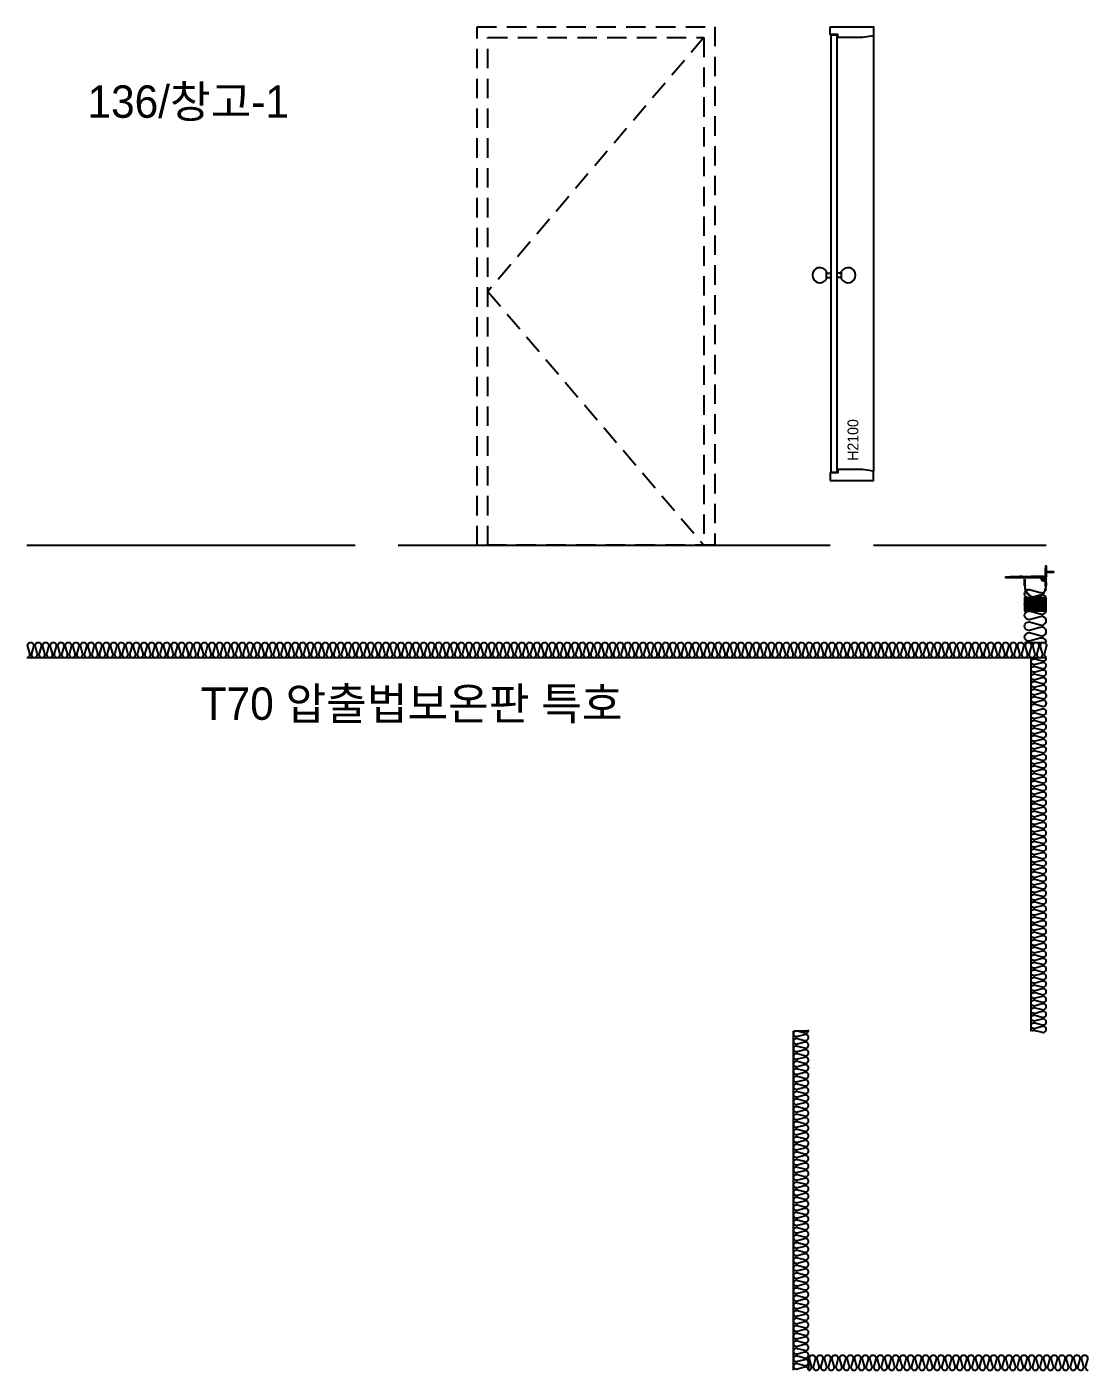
# Model space of a CAD drawing. Header units: millimetres. Extents: x -1320 to 172218, y -4077 to 50350.
# Drawn here: x -1320 to 3585, y -3820 to 2400 of the extents above; entities that cross this region are included whole.
import ezdxf
from ezdxf.enums import TextEntityAlignment as Align

# ---------------------------------------------------------------- set-up
doc = ezdxf.new("R2010")
doc.units = ezdxf.units.MM
doc.header["$LTSCALE"] = 60
doc.linetypes.add('HID', pattern=[2.3, 1.5, -0.8])
for name, color, linetype in [('A-ELE-8', 8, 'Continuous'), ('A-ETC', 7, 'Continuous'), ('A-FIN', 6, 'Continuous'), ('A-WID', 4, 'Continuous'), ('HAT', 8, 'Continuous'), ('INSUL', 8, 'Continuous'), ('ISL', 251, 'Continuous'), ('SYMB', 7, 'Continuous')]:
    doc.layers.add(name, color=color, linetype=linetype)
for name, color, linetype, plot in [('NOPLOT', 191, 'Continuous', False), ('NOPLOT-TEXT', 11, 'Continuous', False), ('NOPLOT-단열', 21, 'Continuous', False)]:
    doc.layers.add(name, color=color, linetype=linetype, plot=plot)
doc.styles.add('Gtx', font='')
doc.styles.get('Gtx').set_extended_font_data('Dotum')

# ---------------------------------------------------------------- blocks, each defined once
blk = doc.blocks.new('A$Cb75091eb')
at = {"layer": 'A-ELE-8', "ltscale": 20}
blk.add_line((282.5, 2058, 0), (282.5, 42), dxfattribs=at)
at = {"layer": 'A-WID'}
for p, q in [((65, 932), (65, 968)), ((65, 960), (85, 960)), ((65, 940), (85, 940)), ((135, 960), (115, 960)), ((135, 940), (115, 940)), ((135, 932), (135, 968))]:
    blk.add_line(p, q, dxfattribs=at)
at = {"layer": 'A-WID', "elevation": 0}
for points in [[(82.5, 2100), (282.5, 2100), (282.5, 2058), (282.5, 2058), (232.5, 2050), (217.5, 2050), (217.5, 2050), (117.5, 2050), (117.5, 2065), (82.5, 2065), (82.5, 2073), (82.5, 2073), (82.5, 2100)], [(85, 2062), (85, 37.5), (115, 37.5), (115, 2062)], [(82.5, 0), (282.5, 0), (282.5, 42), (282.5, 42), (232.5, 50), (217.5, 50), (217.5, 50), (117.5, 50), (117.5, 35), (82.5, 35), (82.5, 27), (82.5, 27), (82.5, 0)]]:
    blk.add_lwpolyline(points, close=True, dxfattribs=at)
at = {"layer": 'A-WID'}
for centre, start, end in [((35, 950), 31.00272, 328.99728), ((165, 950), 211.00272, 148.99728)]:
    blk.add_arc(centre, 35, start, end, dxfattribs=at)
at = {"layer": 'NOPLOT', "color": 1, "style": 'Gtx'}
blk.add_text('H2100', height=50, rotation=90, dxfattribs=at).set_placement((212.7, 90.7))
blk = doc.blocks.new('MAJ')
at = {"layer": 'SYMB', "color": 8}
for p, q in [((8, 0), (0, 0)), ((2.3, -2.9), (0, 0)), ((3.5, -0.9), (3.5, 0)), ((4.5, -0.9), (4.5, 0)), ((5.7, -2.9), (8, 0)), ((1.8, -4.3), (4, -2.9)), ((1.8, -6.8), (6.1, -4.1)), ((1.8, -4.3), (2.3, -4.3)), ((1.8, -9.3), (6.1, -6.6)), ((1.8, -6.8), (2.3, -6.8)), ((1.8, -11.8), (6.1, -9.1)), ((1.8, -9.3), (2.3, -9.3)), ((1.8, -14.3), (6.1, -11.6)), ((1.8, -11.8), (2.3, -11.8)), ((1.8, -16.8), (6.1, -14.1)), ((1.8, -14.3), (2.3, -14.3)), ((1.8, -19.3), (6.1, -16.6)), ((1.8, -16.8), (2.3, -16.8)), ((1.8, -21.8), (6.1, -19.1)), ((1.8, -19.3), (2.3, -19.3)), ((1.8, -24.3), (6.1, -21.6)), ((1.8, -21.8), (2.3, -21.8)), ((1.8, -26.8), (6.1, -24.1)), ((1.8, -24.3), (2.3, -24.3)), ((1.8, -29.4), (6.1, -26.6)), ((1.8, -26.8), (2.3, -26.8)), ((1.8, -31.9), (6.1, -29.1)), ((1.8, -29.4), (2.3, -29.3)), ((1.8, -34.4), (6.1, -31.6)), ((1.8, -31.9), (2.3, -31.8)), ((1.8, -36.9), (6.1, -34.1)), ((1.8, -34.4), (2.3, -34.3)), ((1.8, -36.9), (2.3, -36.9)), ((2.3, -2.9), (2.3, -38.3)), ((2.3, -2.9), (5.7, -2.9)), ((2.3, -38.3), (4, -40.4)), ((2.7, -38.8), (6.1, -36.6)), ((4.5, -0.9), (3.5, -0.9)), ((4, -40.4), (5.7, -38.1)), ((5.7, -2.9), (5.7, -38.1)), ((6.1, -4.1), (5.7, -4.1)), ((6.1, -6.6), (5.7, -6.6)), ((6.1, -9.1), (5.7, -9.1)), ((6.1, -11.6), (5.7, -11.6)), ((6.1, -14.1), (5.7, -14.1)), ((6.1, -16.6), (5.7, -16.6)), ((6.1, -19.1), (5.7, -19.1)), ((6.1, -21.6), (5.7, -21.6)), ((6.1, -24.1), (5.7, -24.1)), ((6.1, -26.6), (5.7, -26.6)), ((6.1, -29.1), (5.7, -29.1)), ((6.1, -31.6), (5.7, -31.6)), ((6.1, -34.1), (5.7, -34.2)), ((6.1, -36.6), (5.7, -36.7))]:
    blk.add_line(p, q, dxfattribs=at)
blk = doc.blocks.new('EJ-1')
at = {"layer": 'A-ETC'}
h = blk.add_hatch(dxfattribs=at)
h.set_pattern_fill('ANSI37', color=1, scale=40, style=0)
h.set_pattern_definition([(45, (55694.5753, 2117.911), (-3.5355339, 3.5355339), []), (135, (55694.5753, 2117.911), (-3.5355339, -3.5355339), [])])
h.paths.add_polyline_path([(100, -154.4), (100, -94.4), (0, -94.4), (0, -154.4)])
at = {"layer": 'A-ETC', "color": 4}
for p, q in [((0, -38.9), (0, -6.7)), ((0, -6.7), (3, -13.8)), ((1, -38.9), (0, -38.9)), ((1, -16.1), (2, -16.1)), ((1, -37), (1, -16.1)), ((2, -37), (2, -16.1)), ((3, -38.9), (2, -38.9)), ((3, -38.9), (3, -13.8)), ((100, -6.7), (97, -13.8)), ((97, -38.9), (97, -13.8)), ((97, -38.9), (98, -38.9)), ((98, -37), (98, -16.1)), ((99, -16.1), (98, -16.1)), ((98.4, -16.7), (100, -13.8)), ((99, -37), (99, -16.1)), ((99, -38.9), (100, -38.9)), ((100, -38.9), (100, -6.7)), ((100, -22.5), (100, -36.6))]:
    blk.add_line(p, q, dxfattribs=at)
at = {"layer": 'A-ETC', "color": 7, "lineweight": -3}
blk.add_lwpolyline([(10.6, 4.5, 0.414214), (10.2, 4.5), (9.6, 4), (9.1, 4.5, 0.414214), (8.7, 4.5), (8.1, 3.9), (7.6, 4.5, 0.414214), (7.2, 4.5), (6.6, 3.9), (6.1, 4.5, 0.414214), (5.7, 4.5), (5.1, 3.9), (4.6, 4.5, 0.414214), (4.2, 4.5), (3.6, 3.9), (3.1, 4.5, 0.414214), (2.7, 4.5), (2.1, 3.9), (1.6, 4.5, 0.414214), (1.2, 4.4), (0.6, 3.9), (0.1, 4.4, 0.414214), (-0.3, 4.4), (-0.9, 3.9), (-1.4, 4.4, 0.414214), (-1.8, 4.4), (-2.4, 3.8), (-2.9, 4.4, 0.414214), (-3.3, 4.4), (-3.9, 3.8), (-4.4, 4.4, 0.414214), (-4.8, 4.4), (-5.4, 3.8), (-5.9, 4.4, 0.414214), (-6.3, 4.4), (-6.9, 3.8), (-7.4, 4.4, 0.414214), (-7.8, 4.4), (-8.4, 3.8), (-8.9, 4.4, 0.414214), (-9.3, 4.4), (-9.9, 3.8), (-10.4, 4.3, 0.414214), (-10.8, 4.3), (-11.4, 3.8), (-11.9, 4.3, 0.414214), (-12.3, 4.3), (-12.9, 3.7), (-13.4, 4.3, 0.414214), (-13.8, 4.3), (-14.4, 3.7), (-14.9, 4.3, 0.414214), (-15.3, 4.3), (-15.9, 3.7), (-16.4, 4.3, 0.414214), (-16.8, 4.3), (-17.4, 3.7), (-17.9, 4.3, 0.414214), (-18.3, 4.3), (-18.9, 3.7), (-19.4, 4.3, 0.414214), (-19.8, 4.3), (-20.4, 3.7), (-20.9, 4.2, 0.414214), (-21.3, 4.2), (-21.9, 3.7), (-22.4, 4.2, 0.414214), (-22.8, 4.2), (-23.4, 3.7), (-23.9, 4.2, 0.414214), (-24.3, 4.2), (-24.9, 3.6), (-25.4, 4.2, 0.414214), (-25.8, 4.2), (-26.4, 3.6), (-26.9, 4.2, 0.414214), (-27.3, 4.2), (-27.9, 3.6), (-28.4, 4.2, 0.414214), (-28.8, 4.2), (-29.4, 3.6), (-29.9, 4.2, 0.414214), (-30.3, 4.2), (-30.9, 3.6), (-31.4, 4.2, 0.414214), (-31.8, 4.1), (-32.4, 3.6), (-32.9, 4.1, 0.414214), (-33.3, 4.1), (-33.9, 3.6), (-34.4, 4.1, 0.414214), (-34.8, 4.1), (-35.4, 3.5), (-35.9, 4.1, 0.414214), (-36.3, 4.1), (-36.9, 3.5), (-37.4, 4.1, 0.414214), (-37.8, 4.1), (-38.4, 3.5), (-38.9, 4.1, 0.414214), (-39.3, 4.1), (-39.9, 3.5), (-40.4, 4.1, 0.414214), (-40.8, 4.1), (-41.4, 3.5), (-41.9, 4.1, 0.414214), (-42.3, 4.1), (-42.9, 3.5), (-43.4, 4, 0.414214), (-43.8, 4), (-44.4, 3.5), (-44.9, 4, 0.414214), (-45.3, 4), (-45.9, 3.4), (-46.4, 4, 0.414214), (-46.8, 4), (-47.4, 3.4), (-47.9, 4, 0.414214), (-48.3, 4), (-48.9, 3.4), (-49.4, 4, 0.414214), (-49.8, 4), (-50.4, 3.4), (-50.9, 4, 0.414214), (-51.3, 4), (-51.9, 3.4), (-52.4, 4, 0.414214), (-52.8, 4), (-53.4, 3.4), (-53.9, 3.9, 0.414214), (-54.3, 3.9), (-54.9, 3.4), (-55.4, 3.9, 0.414214), (-55.8, 3.9), (-56.4, 3.4), (-56.9, 3.9, 0.414214), (-57.3, 3.9), (-57.9, 3.3), (-58.4, 3.9, 0.414214), (-58.8, 3.9), (-59.4, 3.3), (-59.9, 3.9, 0.414214), (-60.3, 3.9), (-60.9, 3.3), (-61.4, 3.9, 0.414214), (-61.8, 3.9), (-62.4, 3.3), (-62.9, 3.9, 0.414214), (-63.3, 3.9), (-63.9, 3.3), (-64.4, 3.9, 0.414214), (-64.8, 3.8), (-65.4, 3.3), (-65.9, 3.8, 0.414214), (-66.3, 3.8), (-66.9, 3.3), (-88.3, 1.4, 0.980427), (-88.3, 0), (82.8, 0, -0.636366), (83.8, -2.1, 4.716513), (87.3, -0.3, -0.425308), (87, 0), (87, 4.4, 0.416522), (86.7, 4.7), (86.1, 4.6), (85.6, 5.2, 0.414214), (85.2, 5.2), (84.6, 4.6), (84.1, 5.2, 0.414214), (83.7, 5.2), (83.1, 4.6), (82.6, 5.2, 0.414214), (82.2, 5.2), (81.6, 4.6), (81.1, 5.2, 0.414214), (80.7, 5.2), (80.1, 4.6), (79.6, 5.2, 0.414214), (79.2, 5.2), (78.6, 4.6), (78.1, 5.1, 0.414214), (77.7, 5.1), (77.1, 4.6), (76.6, 5.1, 0.414214), (76.2, 5.1), (75.6, 4.6), (75.1, 5.1, 0.414214), (74.7, 5.1), (74.1, 4.5), (73.6, 5.1, 0.414214), (73.2, 5.1), (72.6, 4.5), (72.1, 5.1, 0.414214), (71.7, 5.1), (71.1, 4.5), (70.6, 5.1, 0.414214), (70.2, 5.1), (69.6, 4.5), (69.1, 5.1, 0.414214), (68.7, 5.1), (68.1, 4.5), (67.6, 5.1, 0.414214), (67.2, 5), (66.6, 4.5), (66.1, 5, 0.414214), (65.7, 5), (65.1, 4.5), (64.6, 5, 0.414214), (64.2, 5), (63.6, 4.4), (63.1, 5, 0.414214), (62.7, 5), (62.1, 4.4), (61.6, 5, 0.414214), (61.2, 5), (60.6, 4.4), (60.1, 5, 0.414214), (59.7, 5), (59.1, 4.4), (58.6, 5, 0.414214), (58.2, 5), (57.6, 4.4), (57.1, 5, 0.414214), (56.7, 5), (56.1, 4.4), (55.6, 4.9, 0.414214), (55.2, 4.9), (54.6, 4.4), (54.1, 4.9, 0.414214), (53.7, 4.9), (53.1, 4.3), (52.6, 4.9, 0.414214), (52.2, 4.9), (51.6, 4.3), (51.1, 4.9, 0.414214), (50.7, 4.9), (50.1, 4.3), (49.6, 4.9, 0.414214), (49.2, 4.9), (48.6, 4.3), (48.1, 4.9, 0.414214), (47.7, 4.9), (47.1, 4.3), (46.6, 4.9, 0.414214), (46.2, 4.9), (45.6, 4.3), (45.1, 4.8, 0.414214), (44.7, 4.8), (44.1, 4.3), (43.6, 4.8, 0.414214), (43.2, 4.8), (42.6, 4.3), (42.1, 4.8, 0.414214), (41.7, 4.8), (41.1, 4.2), (40.6, 4.8, 0.414214), (40.2, 4.8), (39.6, 4.2), (39.1, 4.8, 0.414214), (38.7, 4.8), (38.1, 4.2), (37.6, 4.8, 0.414214), (37.2, 4.8), (36.6, 4.2), (36.1, 4.8, 0.414214), (35.7, 4.8), (35.1, 4.2), (34.6, 4.8, 0.414214), (34.2, 4.7), (33.6, 4.2), (33.1, 4.7, 0.414214), (32.7, 4.7), (32.1, 4.2), (31.6, 4.7, 0.414214), (31.2, 4.7), (30.6, 4.1), (30.1, 4.7, 0.414214), (29.7, 4.7), (29.1, 4.1), (28.6, 4.7, 0.414214), (28.2, 4.7), (27.6, 4.1), (27.1, 4.7, 0.414214), (26.7, 4.7), (26.1, 4.1), (25.6, 4.7, 0.414214), (25.2, 4.7), (24.6, 4.1), (24.1, 4.7, 0.414214), (23.7, 4.7), (23.1, 4.1), (22.6, 4.6, 0.414214), (22.2, 4.6), (21.6, 4.1), (21.1, 4.6, 0.414214), (20.7, 4.6), (20.1, 4), (19.6, 4.6, 0.414214), (19.2, 4.6), (18.6, 4), (18.1, 4.6, 0.414214), (17.7, 4.6), (17.1, 4), (16.6, 4.6, 0.414214), (16.2, 4.6), (15.6, 4), (15.1, 4.6, 0.414214), (14.7, 4.6), (14.1, 4), (13.6, 4.6, 0.414214), (13.2, 4.6), (12.6, 4), (12.1, 4.5, 0.414214), (11.7, 4.5), (11.1, 4)], format="xyb", close=True, dxfattribs=at)
at = {"layer": 'A-ETC', "color": 7}
blk.add_lwpolyline([(100, 53.4), (100, 0, 0.414214), (98.5, -1.5), (98.5, -5.2, -1.043094), (76.6, -4.3, -0.306526), (76.9, -4), (82.7, -2.2, -0.679013), (83, -2.7, 3.305036), (88.2, -0.1, -0.378643), (87.9, 0.2), (87.9, 4.2), (97.1, 4.2), (97.1, 26.1), (97.6, 26.6), (97.1, 27.1), (97.1, 36.6), (98.5, 53.5, -0.956504), (100, 53.4)], format="xyb", dxfattribs=at)
at = {"layer": 'A-ETC', "color": 1}
blk.add_lwpolyline([(100, -154.4), (100, -94.4), (0, -94.4), (0, -154.4), (100, -154.4)], dxfattribs=at)
at = {"layer": 'A-ETC', "color": 4}
for centre, radius, start, end in [((50, -41.9), 49.2, 174.30189, 5.69811), ((50, -42), 48.3, 174.09575, 5.90425)]:
    blk.add_arc(centre, radius, start, end, dxfattribs=at)
at = {"layer": 'A-ETC', "color": 7, "rotation": 90}
blk.add_blockref('MAJ', (97.1, 22.6), dxfattribs=at)

msp = doc.modelspace()

# ---------------------------------------------------------------- linework, layer by layer
at = {"layer": 'A-FIN'}
for p, q in [((-1320, 0), (200, 0)), ((400, 0), (2400, 0)), ((2600, 0), (3400, 0))]:
    msp.add_line(p, q, dxfattribs=at)
at = {"layer": 'HAT', "linetype": 'HID'}
msp.add_line((1865, 0, 0), (765, 0), dxfattribs=at)
for points in [[(765, 0), (765, 2400), (1865, 2400), (1865, 0)], [(815, 0), (815, 2350), (1815, 2350), (1815, 0)], [(1815, 2350), (815, 1175), (1815, 0)]]:
    msp.add_lwpolyline(points, dxfattribs=at)
at = {"layer": 'INSUL'}
for p, q in [((3300, -450), (3400, -450)), ((-1320, -520), (3400, -520)), ((3330, -2250), (3330, -520)), ((2300, -2250), (2230, -2250)), ((2230, -3820), (2230, -2250)), ((2300, -3750), (2300, -3820))]:
    msp.add_line(p, q, dxfattribs=at)
at = {"layer": 'ISL'}
for points in [[(3400, -450, 0.524856), (3372.9, -431.3), (3327.1, -443.7, -1.449198), (3327.1, -406.3), (3372.9, -418.7, 0.524856), (3400, -400, 0.524856), (3372.9, -381.3), (3327.1, -393.7, -1.449198), (3327.1, -356.3), (3372.9, -368.7, 0.524856), (3400, -350, 0.524856), (3372.9, -331.3), (3327.1, -343.7, -1.449198), (3327.1, -306.3), (3372.9, -318.7, 0.524856), (3400, -300, 0.524856), (3372.9, -281.3), (3327.1, -293.7, -1.449198), (3327.1, -256.3), (3372.9, -268.7, 0.524856), (3400, -250, 0.524856), (3372.9, -231.3), (3327.1, -243.7, -1.449198), (3327.1, -206.3), (3372.9, -218.7, 0.456356), (3399.5, -204.4)], [(-1320, -520, 0.524856), (-1306.9, -501), (-1315.6, -469, -1.449198), (-1289.4, -469), (-1298.1, -501, 0.524856), (-1285, -520, 0.524856), (-1271.9, -501), (-1280.6, -469, -1.449198), (-1254.4, -469), (-1263.1, -501, 0.524856), (-1250, -520, 0.524856), (-1236.9, -501), (-1245.6, -469, -1.449198), (-1219.4, -469), (-1228.1, -501, 0.524856), (-1215, -520, 0.524856), (-1201.9, -501), (-1210.6, -469, -1.449198), (-1184.4, -469), (-1193.1, -501, 0.524856), (-1180, -520, 0.524856), (-1166.9, -501), (-1175.6, -469, -1.449198), (-1149.4, -469), (-1158.1, -501, 0.524856), (-1145, -520, 0.524856), (-1131.9, -501), (-1140.6, -469, -1.449198), (-1114.4, -469), (-1123.1, -501, 0.524856), (-1110, -520, 0.524856), (-1096.9, -501), (-1105.6, -469, -1.449198), (-1079.4, -469), (-1088.1, -501, 0.524856), (-1075, -520, 0.524856), (-1061.9, -501), (-1070.6, -469, -1.449198), (-1044.4, -469), (-1053.1, -501, 0.524856), (-1040, -520, 0.524856), (-1026.9, -501), (-1035.6, -469, -1.449198), (-1009.4, -469), (-1018.1, -501, 0.524856), (-1005, -520, 0.524856), (-991.9, -501), (-1000.6, -469, -1.449198), (-974.4, -469), (-983.1, -501, 0.524856), (-970, -520, 0.524856), (-956.9, -501), (-965.6, -469, -1.449198), (-939.4, -469), (-948.1, -501, 0.524856), (-935, -520, 0.524856), (-921.9, -501), (-930.6, -469, -1.449198), (-904.4, -469), (-913.1, -501, 0.524856), (-900, -520, 0.524856), (-886.9, -501), (-895.6, -469, -1.449198), (-869.4, -469), (-878.1, -501, 0.524856), (-865, -520, 0.524856), (-851.9, -501), (-860.6, -469, -1.449198), (-834.4, -469), (-843.1, -501, 0.524856), (-830, -520, 0.524856), (-816.9, -501), (-825.6, -469, -1.449198), (-799.4, -469), (-808.1, -501, 0.524856), (-795, -520, 0.524856), (-781.9, -501), (-790.6, -469, -1.449198), (-764.4, -469), (-773.1, -501, 0.524856), (-760, -520, 0.524856), (-746.9, -501), (-755.6, -469, -1.449198), (-729.4, -469), (-738.1, -501, 0.524856), (-725, -520, 0.524856), (-711.9, -501), (-720.6, -469, -1.449198), (-694.4, -469), (-703.1, -501, 0.524856), (-690, -520, 0.524856), (-676.9, -501), (-685.6, -469, -1.449198), (-659.4, -469), (-668.1, -501, 0.524856), (-655, -520, 0.524856), (-641.9, -501), (-650.6, -469, -1.449198), (-624.4, -469), (-633.1, -501, 0.524856), (-620, -520, 0.524856), (-606.9, -501), (-615.6, -469, -1.449198), (-589.4, -469), (-598.1, -501, 0.524856), (-585, -520, 0.524856), (-571.9, -501), (-580.6, -469, -1.449198), (-554.4, -469), (-563.1, -501, 0.524856), (-550, -520, 0.524856), (-536.9, -501), (-545.6, -469, -1.449198), (-519.4, -469), (-528.1, -501, 0.524856), (-515, -520, 0.524856), (-501.9, -501), (-510.6, -469, -1.449198), (-484.4, -469), (-493.1, -501, 0.524856), (-480, -520, 0.524856), (-466.9, -501), (-475.6, -469, -1.449198), (-449.4, -469), (-458.1, -501, 0.524856), (-445, -520, 0.524856), (-431.9, -501), (-440.6, -469, -1.449198), (-414.4, -469), (-423.1, -501, 0.524856), (-410, -520, 0.524856), (-396.9, -501), (-405.6, -469, -1.449198), (-379.4, -469), (-388.1, -501, 0.524856), (-375, -520, 0.524856), (-361.9, -501), (-370.6, -469, -1.449198), (-344.4, -469), (-353.1, -501, 0.524856), (-340, -520, 0.524856), (-326.9, -501), (-335.6, -469, -1.449198), (-309.4, -469), (-318.1, -501, 0.524856), (-305, -520, 0.524856), (-291.9, -501), (-300.6, -469, -1.449198), (-274.4, -469), (-283.1, -501, 0.524856), (-270, -520, 0.524856), (-256.9, -501), (-265.6, -469, -1.449198), (-239.4, -469), (-248.1, -501, 0.524856), (-235, -520, 0.524856), (-221.9, -501), (-230.6, -469, -1.449198), (-204.4, -469), (-213.1, -501, 0.524856), (-200, -520, 0.524856), (-186.9, -501), (-195.6, -469, -1.449198), (-169.4, -469), (-178.1, -501, 0.524856), (-165, -520, 0.524856), (-151.9, -501), (-160.6, -469, -1.449198), (-134.4, -469), (-143.1, -501, 0.524856), (-130, -520, 0.524856), (-116.9, -501), (-125.6, -469, -1.449198), (-99.4, -469), (-108.1, -501, 0.524856), (-95, -520, 0.524856), (-81.9, -501), (-90.6, -469, -1.449198), (-64.4, -469), (-73.1, -501, 0.524856), (-60, -520, 0.524856), (-46.9, -501), (-55.6, -469, -1.449198), (-29.4, -469), (-38.1, -501, 0.524856), (-25, -520, 0.524856), (-11.9, -501), (-20.6, -469, -1.449198), (5.6, -469), (-3.1, -501, 0.524856), (10, -520, 0.524856), (23.1, -501), (14.4, -469, -1.449198), (40.6, -469), (31.9, -501, 0.524856), (45, -520, 0.524856), (58.1, -501), (49.4, -469, -1.449198), (75.6, -469), (66.9, -501, 0.524856), (80, -520, 0.524856), (93.1, -501), (84.4, -469, -1.449198), (110.6, -469), (101.9, -501, 0.524856), (115, -520, 0.524856), (128.1, -501), (119.4, -469, -1.449198), (145.6, -469), (136.9, -501, 0.524856), (150, -520, 0.524856), (163.1, -501), (154.4, -469, -1.449198), (180.6, -469), (171.9, -501, 0.524856), (185, -520, 0.524856), (198.1, -501), (189.4, -469, -1.449198), (215.6, -469), (206.9, -501, 0.524856), (220, -520, 0.524856), (233.1, -501), (224.4, -469, -1.449198), (250.6, -469), (241.9, -501, 0.524856), (255, -520, 0.524856), (268.1, -501), (259.4, -469, -1.449198), (285.6, -469), (276.9, -501, 0.524856), (290, -520, 0.524856), (303.1, -501), (294.4, -469, -1.449198), (320.6, -469), (311.9, -501, 0.524856), (325, -520, 0.524856), (338.1, -501), (329.4, -469, -1.449198), (355.6, -469), (346.9, -501, 0.524856), (360, -520, 0.524856), (373.1, -501), (364.4, -469, -1.449198), (390.6, -469), (381.9, -501, 0.524856), (395, -520, 0.524856), (408.1, -501), (399.4, -469, -1.449198), (425.6, -469), (416.9, -501, 0.524856), (430, -520, 0.524856), (443.1, -501), (434.4, -469, -1.449198), (460.6, -469), (451.9, -501, 0.524856), (465, -520, 0.524856), (478.1, -501), (469.4, -469, -1.449198), (495.6, -469), (486.9, -501, 0.524856), (500, -520, 0.524856), (513.1, -501), (504.4, -469, -1.449198), (530.6, -469), (521.9, -501, 0.524856), (535, -520, 0.524856), (548.1, -501), (539.4, -469, -1.449198), (565.6, -469), (556.9, -501, 0.524856), (570, -520, 0.524856), (583.1, -501), (574.4, -469, -1.449198), (600.6, -469), (591.9, -501, 0.524856), (605, -520, 0.524856), (618.1, -501), (609.4, -469, -1.449198), (635.6, -469), (626.9, -501, 0.524856), (640, -520, 0.524856), (653.1, -501), (644.4, -469, -1.449198), (670.6, -469), (661.9, -501, 0.524856), (675, -520, 0.524856), (688.1, -501), (679.4, -469, -1.449198), (705.6, -469), (696.9, -501, 0.524856), (710, -520, 0.524856), (723.1, -501), (714.4, -469, -1.449198), (740.6, -469), (731.9, -501, 0.524856), (745, -520, 0.524856), (758.1, -501), (749.4, -469, -1.449198), (775.6, -469), (766.9, -501, 0.524856), (780, -520, 0.524856), (793.1, -501), (784.4, -469, -1.449198), (810.6, -469), (801.9, -501, 0.524856), (815, -520, 0.524856), (828.1, -501), (819.4, -469, -1.449198), (845.6, -469), (836.9, -501, 0.524856), (850, -520, 0.524856), (863.1, -501), (854.4, -469, -1.449198), (880.6, -469), (871.9, -501, 0.524856), (885, -520, 0.524856), (898.1, -501), (889.4, -469, -1.449198), (915.6, -469), (906.9, -501, 0.524856), (920, -520, 0.524856), (933.1, -501), (924.4, -469, -1.449198), (950.6, -469), (941.9, -501, 0.524856), (955, -520, 0.524856), (968.1, -501), (959.4, -469, -1.449198), (985.6, -469), (976.9, -501, 0.524856), (990, -520, 0.524856), (1003.1, -501), (994.4, -469, -1.449198), (1020.6, -469), (1011.9, -501, 0.524856), (1025, -520, 0.524856), (1038.1, -501), (1029.4, -469, -1.449198), (1055.6, -469), (1046.9, -501, 0.524856), (1060, -520, 0.524856), (1073.1, -501), (1064.4, -469, -1.449198), (1090.6, -469), (1081.9, -501, 0.524856), (1095, -520, 0.524856), (1108.1, -501), (1099.4, -469, -1.449198), (1125.6, -469), (1116.9, -501, 0.524856), (1130, -520, 0.524856), (1143.1, -501), (1134.4, -469, -1.449198), (1160.6, -469), (1151.9, -501, 0.524856), (1165, -520, 0.524856), (1178.1, -501), (1169.4, -469, -1.449198), (1195.6, -469), (1186.9, -501, 0.524856), (1200, -520, 0.524856), (1213.1, -501), (1204.4, -469, -1.449198), (1230.6, -469), (1221.9, -501, 0.524856), (1235, -520, 0.524856), (1248.1, -501), (1239.4, -469, -1.449198), (1265.6, -469), (1256.9, -501, 0.524856), (1270, -520, 0.524856), (1283.1, -501), (1274.4, -469, -1.449198), (1300.6, -469), (1291.9, -501, 0.524856), (1305, -520, 0.524856), (1318.1, -501), (1309.4, -469, -1.449198), (1335.6, -469), (1326.9, -501, 0.524856), (1340, -520, 0.524856), (1353.1, -501), (1344.4, -469, -1.449198), (1370.6, -469), (1361.9, -501, 0.524856), (1375, -520, 0.524856), (1388.1, -501), (1379.4, -469, -1.449198), (1405.6, -469), (1396.9, -501, 0.524856), (1410, -520, 0.524856), (1423.1, -501), (1414.4, -469, -1.449198), (1440.6, -469), (1431.9, -501, 0.524856), (1445, -520, 0.524856), (1458.1, -501), (1449.4, -469, -1.449198), (1475.6, -469), (1466.9, -501, 0.524856), (1480, -520, 0.524856), (1493.1, -501), (1484.4, -469, -1.449198), (1510.6, -469), (1501.9, -501, 0.524856), (1515, -520, 0.524856), (1528.1, -501), (1519.4, -469, -1.449198), (1545.6, -469), (1536.9, -501, 0.524856), (1550, -520, 0.524856), (1563.1, -501), (1554.4, -469, -1.449198), (1580.6, -469), (1571.9, -501, 0.524856), (1585, -520, 0.524856), (1598.1, -501), (1589.4, -469, -1.449198), (1615.6, -469), (1606.9, -501, 0.524856), (1620, -520, 0.524856), (1633.1, -501), (1624.4, -469, -1.449198), (1650.6, -469), (1641.9, -501, 0.524856), (1655, -520, 0.524856), (1668.1, -501), (1659.4, -469, -1.449198), (1685.6, -469), (1676.9, -501, 0.524856), (1690, -520, 0.524856), (1703.1, -501), (1694.4, -469, -1.449198), (1720.6, -469), (1711.9, -501, 0.524856), (1725, -520, 0.524856), (1738.1, -501), (1729.4, -469, -1.449198), (1755.6, -469), (1746.9, -501, 0.524856), (1760, -520, 0.524856), (1773.1, -501), (1764.4, -469, -1.449198), (1790.6, -469), (1781.9, -501, 0.524856), (1795, -520, 0.524856), (1808.1, -501), (1799.4, -469, -1.449198), (1825.6, -469), (1816.9, -501, 0.524856), (1830, -520, 0.524856), (1843.1, -501), (1834.4, -469, -1.449198), (1860.6, -469), (1851.9, -501, 0.524856), (1865, -520, 0.524856), (1878.1, -501), (1869.4, -469, -1.449198), (1895.6, -469), (1886.9, -501, 0.524856), (1900, -520, 0.524856), (1913.1, -501), (1904.4, -469, -1.449198), (1930.6, -469), (1921.9, -501, 0.524856), (1935, -520, 0.524856), (1948.1, -501), (1939.4, -469, -1.449198), (1965.6, -469), (1956.9, -501, 0.524856), (1970, -520, 0.524856), (1983.1, -501), (1974.4, -469, -1.449198), (2000.6, -469), (1991.9, -501, 0.524856), (2005, -520, 0.524856), (2018.1, -501), (2009.4, -469, -1.449198), (2035.6, -469), (2026.9, -501, 0.524856), (2040, -520, 0.524856), (2053.1, -501), (2044.4, -469, -1.449198), (2070.6, -469), (2061.9, -501, 0.524856), (2075, -520, 0.524856), (2088.1, -501), (2079.4, -469, -1.449198), (2105.6, -469), (2096.9, -501, 0.524856), (2110, -520, 0.524856), (2123.1, -501), (2114.4, -469, -1.449198), (2140.6, -469), (2131.9, -501, 0.524856), (2145, -520, 0.524856), (2158.1, -501), (2149.4, -469, -1.449198), (2175.6, -469), (2166.9, -501, 0.524856), (2180, -520, 0.524856), (2193.1, -501), (2184.4, -469, -1.449198), (2210.6, -469), (2201.9, -501, 0.524856), (2215, -520, 0.524856), (2228.1, -501), (2219.4, -469, -1.449198), (2245.6, -469), (2236.9, -501, 0.524856), (2250, -520, 0.524856), (2263.1, -501), (2254.4, -469, -1.449198), (2280.6, -469), (2271.9, -501, 0.524856), (2285, -520, 0.524856), (2298.1, -501), (2289.4, -469, -1.449198), (2315.6, -469), (2306.9, -501, 0.524856), (2320, -520, 0.524856), (2333.1, -501), (2324.4, -469, -1.449198), (2350.6, -469), (2341.9, -501, 0.524856), (2355, -520, 0.524856), (2368.1, -501), (2359.4, -469, -1.449198), (2385.6, -469), (2376.9, -501, 0.524856), (2390, -520, 0.524856), (2403.1, -501), (2394.4, -469, -1.449198), (2420.6, -469), (2411.9, -501, 0.524856), (2425, -520, 0.524856), (2438.1, -501), (2429.4, -469, -1.449198), (2455.6, -469), (2446.9, -501, 0.524856), (2460, -520, 0.524856), (2473.1, -501), (2464.4, -469, -1.449198), (2490.6, -469), (2481.9, -501, 0.524856), (2495, -520, 0.524856), (2508.1, -501), (2499.4, -469, -1.449198), (2525.6, -469), (2516.9, -501, 0.524856), (2530, -520, 0.524856), (2543.1, -501), (2534.4, -469, -1.449198), (2560.6, -469), (2551.9, -501, 0.524856), (2565, -520, 0.524856), (2578.1, -501), (2569.4, -469, -1.449198), (2595.6, -469), (2586.9, -501, 0.524856), (2600, -520, 0.524856), (2613.1, -501), (2604.4, -469, -1.449198), (2630.6, -469), (2621.9, -501, 0.524856), (2635, -520, 0.524856), (2648.1, -501), (2639.4, -469, -1.449198), (2665.6, -469), (2656.9, -501, 0.524856), (2670, -520, 0.524856), (2683.1, -501), (2674.4, -469, -1.449198), (2700.6, -469), (2691.9, -501, 0.524856), (2705, -520, 0.524856), (2718.1, -501), (2709.4, -469, -1.449198), (2735.6, -469), (2726.9, -501, 0.524856), (2740, -520, 0.524856), (2753.1, -501), (2744.4, -469, -1.449198), (2770.6, -469), (2761.9, -501, 0.524856), (2775, -520, 0.524856), (2788.1, -501), (2779.4, -469, -1.449198), (2805.6, -469), (2796.9, -501, 0.524856), (2810, -520, 0.524856), (2823.1, -501), (2814.4, -469, -1.449198), (2840.6, -469), (2831.9, -501, 0.524856), (2845, -520, 0.524856), (2858.1, -501), (2849.4, -469, -1.449198), (2875.6, -469), (2866.9, -501, 0.524856), (2880, -520, 0.524856), (2893.1, -501), (2884.4, -469, -1.449198), (2910.6, -469), (2901.9, -501, 0.524856), (2915, -520, 0.524856), (2928.1, -501), (2919.4, -469, -1.449198), (2945.6, -469), (2936.9, -501, 0.524856), (2950, -520, 0.524856), (2963.1, -501), (2954.4, -469, -1.449198), (2980.6, -469), (2971.9, -501, 0.524856), (2985, -520, 0.524856), (2998.1, -501), (2989.4, -469, -1.449198), (3015.6, -469), (3006.9, -501, 0.524856), (3020, -520, 0.524856), (3033.1, -501), (3024.4, -469, -1.449198), (3050.6, -469), (3041.9, -501, 0.524856), (3055, -520, 0.524856), (3068.1, -501), (3059.4, -469, -1.449198), (3085.6, -469), (3076.9, -501, 0.524856), (3090, -520, 0.524856), (3103.1, -501), (3094.4, -469, -1.449198), (3120.6, -469), (3111.9, -501, 0.524856), (3125, -520, 0.524856), (3138.1, -501), (3129.4, -469, -1.449198), (3155.6, -469), (3146.9, -501, 0.524856), (3160, -520, 0.524856), (3173.1, -501), (3164.4, -469, -1.449198), (3190.6, -469), (3181.9, -501, 0.524856), (3195, -520, 0.524856), (3208.1, -501), (3199.4, -469, -1.449198), (3225.6, -469), (3216.9, -501, 0.524856), (3230, -520, 0.524856), (3243.1, -501), (3234.4, -469, -1.449198), (3260.6, -469), (3251.9, -501, 0.524856), (3265, -520, 0.524856), (3278.1, -501), (3269.4, -469, -1.449198), (3295.6, -469), (3286.9, -501, 0.524856), (3300, -520, 0.524856), (3313.1, -501), (3304.4, -469, -1.449198), (3330.6, -469), (3321.9, -501, 0.524856), (3335, -520, 0.524856), (3348.1, -501), (3339.4, -469, -1.449198), (3365.6, -469), (3356.9, -501, 0.524856), (3370, -520, 0.524856), (3383.1, -501), (3374.4, -469, -1.449198), (3400.6, -469), (3391.9, -501, 0.413435), (3400, -519.1, 0.413435)], [(2300, -3820, 0.524856), (2281, -3806.9), (2249, -3815.6, -1.449198), (2249, -3789.4), (2281, -3798.1, 0.524856), (2300, -3785, 0.524856), (2281, -3771.9), (2249, -3780.6, -1.449198), (2249, -3754.4), (2281, -3763.1, 0.524856), (2300, -3750, 0.524856), (2281, -3736.9), (2249, -3745.6, -1.449198), (2249, -3719.4), (2281, -3728.1, 0.524856), (2300, -3715, 0.524856), (2281, -3701.9), (2249, -3710.6, -1.449198), (2249, -3684.4), (2281, -3693.1, 0.524856), (2300, -3680, 0.524856), (2281, -3666.9), (2249, -3675.6, -1.449198), (2249, -3649.4), (2281, -3658.1, 0.524856), (2300, -3645, 0.524856), (2281, -3631.9), (2249, -3640.6, -1.449198), (2249, -3614.4), (2281, -3623.1, 0.524856), (2300, -3610, 0.524856), (2281, -3596.9), (2249, -3605.6, -1.449198), (2249, -3579.4), (2281, -3588.1, 0.524856), (2300, -3575, 0.524856), (2281, -3561.9), (2249, -3570.6, -1.449198), (2249, -3544.4), (2281, -3553.1, 0.524856), (2300, -3540, 0.524856), (2281, -3526.9), (2249, -3535.6, -1.449198), (2249, -3509.4), (2281, -3518.1, 0.524856), (2300, -3505, 0.524856), (2281, -3491.9), (2249, -3500.6, -1.449198), (2249, -3474.4), (2281, -3483.1, 0.524856), (2300, -3470, 0.524856), (2281, -3456.9), (2249, -3465.6, -1.449198), (2249, -3439.4), (2281, -3448.1, 0.524856), (2300, -3435, 0.524856), (2281, -3421.9), (2249, -3430.6, -1.449198), (2249, -3404.4), (2281, -3413.1, 0.524856), (2300, -3400, 0.524856), (2281, -3386.9), (2249, -3395.6, -1.449198), (2249, -3369.4), (2281, -3378.1, 0.524856), (2300, -3365, 0.524856), (2281, -3351.9), (2249, -3360.6, -1.449198), (2249, -3334.4), (2281, -3343.1, 0.524856), (2300, -3330, 0.524856), (2281, -3316.9), (2249, -3325.6, -1.449198), (2249, -3299.4), (2281, -3308.1, 0.524856), (2300, -3295, 0.524856), (2281, -3281.9), (2249, -3290.6, -1.449198), (2249, -3264.4), (2281, -3273.1, 0.524856), (2300, -3260, 0.524856), (2281, -3246.9), (2249, -3255.6, -1.449198), (2249, -3229.4), (2281, -3238.1, 0.524856), (2300, -3225, 0.524856), (2281, -3211.9), (2249, -3220.6, -1.449198), (2249, -3194.4), (2281, -3203.1, 0.524856), (2300, -3190, 0.524856), (2281, -3176.9), (2249, -3185.6, -1.449198), (2249, -3159.4), (2281, -3168.1, 0.524856), (2300, -3155, 0.524856), (2281, -3141.9), (2249, -3150.6, -1.449198), (2249, -3124.4), (2281, -3133.1, 0.524856), (2300, -3120, 0.524856), (2281, -3106.9), (2249, -3115.6, -1.449198), (2249, -3089.4), (2281, -3098.1, 0.524856), (2300, -3085, 0.524856), (2281, -3071.9), (2249, -3080.6, -1.449198), (2249, -3054.4), (2281, -3063.1, 0.524856), (2300, -3050, 0.524856), (2281, -3036.9), (2249, -3045.6, -1.449198), (2249, -3019.4), (2281, -3028.1, 0.524856), (2300, -3015, 0.524856), (2281, -3001.9), (2249, -3010.6, -1.449198), (2249, -2984.4), (2281, -2993.1, 0.524856), (2300, -2980, 0.524856), (2281, -2966.9), (2249, -2975.6, -1.449198), (2249, -2949.4), (2281, -2958.1, 0.524856), (2300, -2945, 0.524856), (2281, -2931.9), (2249, -2940.6, -1.449198), (2249, -2914.4), (2281, -2923.1, 0.524856), (2300, -2910, 0.524856), (2281, -2896.9), (2249, -2905.6, -1.449198), (2249, -2879.4), (2281, -2888.1, 0.524856), (2300, -2875, 0.524856), (2281, -2861.9), (2249, -2870.6, -1.449198), (2249, -2844.4), (2281, -2853.1, 0.524856), (2300, -2840, 0.524856), (2281, -2826.9), (2249, -2835.6, -1.449198), (2249, -2809.4), (2281, -2818.1, 0.524856), (2300, -2805, 0.524856), (2281, -2791.9), (2249, -2800.6, -1.449198), (2249, -2774.4), (2281, -2783.1, 0.524856), (2300, -2770, 0.524856), (2281, -2756.9), (2249, -2765.6, -1.449198), (2249, -2739.4), (2281, -2748.1, 0.524856), (2300, -2735, 0.524856), (2281, -2721.9), (2249, -2730.6, -1.449198), (2249, -2704.4), (2281, -2713.1, 0.524856), (2300, -2700, 0.524856), (2281, -2686.9), (2249, -2695.6, -1.449198), (2249, -2669.4), (2281, -2678.1, 0.524856), (2300, -2665, 0.524856), (2281, -2651.9), (2249, -2660.6, -1.449198), (2249, -2634.4), (2281, -2643.1, 0.524856), (2300, -2630, 0.524856), (2281, -2616.9), (2249, -2625.6, -1.449198), (2249, -2599.4), (2281, -2608.1, 0.524856), (2300, -2595, 0.524856), (2281, -2581.9), (2249, -2590.6, -1.449198), (2249, -2564.4), (2281, -2573.1, 0.524856), (2300, -2560, 0.524856), (2281, -2546.9), (2249, -2555.6, -1.449198), (2249, -2529.4), (2281, -2538.1, 0.524856), (2300, -2525, 0.524856), (2281, -2511.9), (2249, -2520.6, -1.449198), (2249, -2494.4), (2281, -2503.1, 0.524856), (2300, -2490, 0.524856), (2281, -2476.9), (2249, -2485.6, -1.449198), (2249, -2459.4), (2281, -2468.1, 0.524856), (2300, -2455, 0.524856), (2281, -2441.9), (2249, -2450.6, -1.449198), (2249, -2424.4), (2281, -2433.1, 0.524856), (2300, -2420, 0.524856), (2281, -2406.9), (2249, -2415.6, -1.449198), (2249, -2389.4), (2281, -2398.1, 0.524856), (2300, -2385, 0.524856), (2281, -2371.9), (2249, -2380.6, -1.449198), (2249, -2354.4), (2281, -2363.1, 0.524856), (2300, -2350, 0.524856), (2281, -2336.9), (2249, -2345.6, -1.449198), (2249, -2319.4), (2281, -2328.1, 0.524856), (2300, -2315, 0.524856), (2281, -2301.9), (2249, -2310.6, -1.449198), (2249, -2284.4), (2281, -2293.1, 0.524856), (2300, -2280, 0.524856), (2281, -2266.9), (2249, -2275.6, -1.449198), (2249, -2249.4), (2281, -2258.1, 0.524856), (2300, -2245)], [(2300, -3820, 0.524856), (2313.1, -3801), (2304.4, -3769, -1.449198), (2330.6, -3769), (2321.9, -3801, 0.524856), (2335, -3820, 0.524856), (2348.1, -3801), (2339.4, -3769, -1.449198), (2365.6, -3769), (2356.9, -3801, 0.524856), (2370, -3820, 0.524856), (2383.1, -3801), (2374.4, -3769, -1.449198), (2400.6, -3769), (2391.9, -3801, 0.524856), (2405, -3820, 0.524856), (2418.1, -3801), (2409.4, -3769, -1.449198), (2435.6, -3769), (2426.9, -3801, 0.524856), (2440, -3820, 0.524856), (2453.1, -3801), (2444.4, -3769, -1.449198), (2470.6, -3769), (2461.9, -3801, 0.524856), (2475, -3820, 0.524856), (2488.1, -3801), (2479.4, -3769, -1.449198), (2505.6, -3769), (2496.9, -3801, 0.524856), (2510, -3820, 0.524856), (2523.1, -3801), (2514.4, -3769, -1.449198), (2540.6, -3769), (2531.9, -3801, 0.524856), (2545, -3820, 0.524856), (2558.1, -3801), (2549.4, -3769, -1.449198), (2575.6, -3769), (2566.9, -3801, 0.524856), (2580, -3820, 0.524856), (2593.1, -3801), (2584.4, -3769, -1.449198), (2610.6, -3769), (2601.9, -3801, 0.524856), (2615, -3820, 0.524856), (2628.1, -3801), (2619.4, -3769, -1.449198), (2645.6, -3769), (2636.9, -3801, 0.524856), (2650, -3820, 0.524856), (2663.1, -3801), (2654.4, -3769, -1.449198), (2680.6, -3769), (2671.9, -3801, 0.524856), (2685, -3820, 0.524856), (2698.1, -3801), (2689.4, -3769, -1.449198), (2715.6, -3769), (2706.9, -3801, 0.524856), (2720, -3820, 0.524856), (2733.1, -3801), (2724.4, -3769, -1.449198), (2750.6, -3769), (2741.9, -3801, 0.524856), (2755, -3820, 0.524856), (2768.1, -3801), (2759.4, -3769, -1.449198), (2785.6, -3769), (2776.9, -3801, 0.524856), (2790, -3820, 0.524856), (2803.1, -3801), (2794.4, -3769, -1.449198), (2820.6, -3769), (2811.9, -3801, 0.524856), (2825, -3820, 0.524856), (2838.1, -3801), (2829.4, -3769, -1.449198), (2855.6, -3769), (2846.9, -3801, 0.524856), (2860, -3820, 0.524856), (2873.1, -3801), (2864.4, -3769, -1.449198), (2890.6, -3769), (2881.9, -3801, 0.524856), (2895, -3820, 0.524856), (2908.1, -3801), (2899.4, -3769, -1.449198), (2925.6, -3769), (2916.9, -3801, 0.524856), (2930, -3820, 0.524856), (2943.1, -3801), (2934.4, -3769, -1.449198), (2960.6, -3769), (2951.9, -3801, 0.524856), (2965, -3820, 0.524856), (2978.1, -3801), (2969.4, -3769, -1.449198), (2995.6, -3769), (2986.9, -3801, 0.524856), (3000, -3820, 0.524856), (3013.1, -3801), (3004.4, -3769, -1.449198), (3030.6, -3769), (3021.9, -3801, 0.524856), (3035, -3820, 0.524856), (3048.1, -3801), (3039.4, -3769, -1.449198), (3065.6, -3769), (3056.9, -3801, 0.524856), (3070, -3820, 0.524856), (3083.1, -3801), (3074.4, -3769, -1.449198), (3100.6, -3769), (3091.9, -3801, 0.524856), (3105, -3820, 0.524856), (3118.1, -3801), (3109.4, -3769, -1.449198), (3135.6, -3769), (3126.9, -3801, 0.524856), (3140, -3820, 0.524856), (3153.1, -3801), (3144.4, -3769, -1.449198), (3170.6, -3769), (3161.9, -3801, 0.524856), (3175, -3820, 0.524856), (3188.1, -3801), (3179.4, -3769, -1.449198), (3205.6, -3769), (3196.9, -3801, 0.524856), (3210, -3820, 0.524856), (3223.1, -3801), (3214.4, -3769, -1.449198), (3240.6, -3769), (3231.9, -3801, 0.524856), (3245, -3820, 0.524856), (3258.1, -3801), (3249.4, -3769, -1.449198), (3275.6, -3769), (3266.9, -3801, 0.524856), (3280, -3820, 0.524856), (3293.1, -3801), (3284.4, -3769, -1.449198), (3310.6, -3769), (3301.9, -3801, 0.524856), (3315, -3820, 0.524856), (3328.1, -3801), (3319.4, -3769, -1.449198), (3345.6, -3769), (3336.9, -3801, 0.524856), (3350, -3820, 0.524856), (3363.1, -3801), (3354.4, -3769, -1.449198), (3380.6, -3769), (3371.9, -3801, 0.524856), (3385, -3820, 0.524856), (3398.1, -3801), (3389.4, -3769, -1.449198), (3415.6, -3769), (3406.9, -3801, 0.524856), (3420, -3820, 0.524856), (3433.1, -3801), (3424.4, -3769, -1.449198), (3450.6, -3769), (3441.9, -3801, 0.524856), (3455, -3820, 0.524856), (3468.1, -3801), (3459.4, -3769, -1.449198), (3485.6, -3769), (3476.9, -3801, 0.524856), (3490, -3820, 0.524856), (3503.1, -3801), (3494.4, -3769, -1.449198), (3520.6, -3769), (3511.9, -3801, 0.524856), (3525, -3820, 0.524856), (3538.1, -3801), (3529.4, -3769, -1.449198), (3555.6, -3769), (3546.9, -3801, 0.524856), (3560, -3820, 0.524856), (3573.1, -3801), (3564.4, -3769, -1.449198), (3590.6, -3769), (3581.9, -3801, 0.524856), (3595, -3820, 0.524856)]]:
    msp.add_lwpolyline(points, format="xyb", dxfattribs=at)
at = {"layer": 'ISL', "elevation": 0}
for points in [[(3330.9, -750, -0.524856), (3349.9, -736.9), (3381.9, -745.4, 1.449198), (3381.9, -719.3), (3349.8, -728, -0.524856), (3330.8, -715, -0.524856), (3349.7, -701.9), (3381.8, -710.4, 1.449198), (3381.8, -684.3), (3349.7, -693, -0.524856), (3330.7, -680, -0.524856), (3349.6, -666.9), (3381.7, -675.4, 1.449198), (3381.6, -649.3), (3349.6, -658, -0.524856), (3330.6, -645, -0.524856), (3349.5, -631.9), (3381.6, -640.4, 1.449198), (3381.5, -614.3), (3349.5, -623, -0.524856), (3330.5, -610, -0.524856), (3349.4, -596.9), (3381.5, -605.4, 1.449198), (3381.4, -579.3), (3349.4, -588, -0.524856), (3330.4, -575, -0.524856), (3349.3, -561.9), (3381.4, -570.4, 1.449198), (3381.3, -544.3), (3349.3, -553, -0.524856), (3330.3, -540, -0.524856), (3349.2, -526.9), (3381.3, -535.4, 0.578416), (3400, -520, 0.578416)], [(3334.2, -2250, -0.292395), (3349, -2246.9), (3381, -2255.6, 1.449198), (3381, -2229.4), (3349, -2238.1, -0.524856), (3330, -2225, -0.524856), (3349, -2211.9), (3381, -2220.6, 1.449198), (3381, -2194.4), (3349, -2203.1, -0.524856), (3330, -2190, -0.524856), (3349, -2176.9), (3381, -2185.6, 1.449198), (3381, -2159.4), (3349, -2168.1, -0.524856), (3330, -2155, -0.524856), (3349, -2141.9), (3381, -2150.6, 1.449198), (3381, -2124.4), (3349, -2133.1, -0.524856), (3330, -2120, -0.524856), (3349, -2106.9), (3381, -2115.6, 1.449198), (3381, -2089.4), (3349, -2098.1, -0.524856), (3330, -2085, -0.524856), (3349, -2071.9), (3381, -2080.6, 1.449198), (3381, -2054.4), (3349, -2063.1, -0.524856), (3330, -2050, -0.524856), (3349, -2036.9), (3381, -2045.6, 1.449198), (3381, -2019.4), (3349, -2028.1, -0.524856), (3330, -2015, -0.524856), (3349, -2001.9), (3381, -2010.6, 1.449198), (3381, -1984.4), (3349, -1993.1, -0.524856), (3330, -1980, -0.524856), (3349, -1966.9), (3381, -1975.6, 1.449198), (3381, -1949.4), (3349, -1958.1, -0.524856), (3330, -1945, -0.524856), (3349, -1931.9), (3381, -1940.6, 1.449198), (3381, -1914.4), (3349, -1923.1, -0.524856), (3330, -1910, -0.524856), (3349, -1896.9), (3381, -1905.6, 1.449198), (3381, -1879.4), (3349, -1888.1, -0.524856), (3330, -1875, -0.524856), (3349, -1861.9), (3381, -1870.6, 1.449198), (3381, -1844.4), (3349, -1853.1, -0.524856), (3330, -1840, -0.524856), (3349, -1826.9), (3381, -1835.6, 1.449198), (3381, -1809.4), (3349, -1818.1, -0.524856), (3330, -1805, -0.524856), (3349, -1791.9), (3381, -1800.6, 1.449198), (3381, -1774.4), (3349, -1783.1, -0.524856), (3330, -1770, -0.524856), (3349, -1756.9), (3381, -1765.6, 1.449198), (3381, -1739.4), (3349, -1748.1, -0.524856), (3330, -1735, -0.524856), (3349, -1721.9), (3381, -1730.6, 1.449198), (3381, -1704.4), (3349, -1713.1, -0.524856), (3330, -1700, -0.524856), (3349, -1686.9), (3381, -1695.6, 1.449198), (3381, -1669.4), (3349, -1678.1, -0.524856), (3330, -1665, -0.524856), (3349, -1651.9), (3381, -1660.6, 1.449198), (3381, -1634.4), (3349, -1643.1, -0.524856), (3330, -1630, -0.524856), (3349, -1616.9), (3381, -1625.6, 1.449198), (3381, -1599.4), (3349, -1608.1, -0.524856), (3330, -1595, -0.524856), (3349, -1581.9), (3381, -1590.6, 1.449198), (3381, -1564.4), (3349, -1573.1, -0.524856), (3330, -1560, -0.524856), (3349, -1546.9), (3381, -1555.6, 1.449198), (3381, -1529.4), (3349, -1538.1, -0.524856), (3330, -1525, -0.524856), (3349, -1511.9), (3381, -1520.6, 1.449198), (3381, -1494.4), (3349, -1503.1, -0.524856), (3330, -1490, -0.524856), (3349, -1476.9), (3381, -1485.6, 1.449198), (3381, -1459.4), (3349, -1468.1, -0.524856), (3330, -1455, -0.524856), (3349, -1441.9), (3381, -1450.6, 1.449198), (3381, -1424.4), (3349, -1433.1, -0.524856), (3330, -1420, -0.524856), (3349, -1406.9), (3381, -1415.6, 1.449198), (3381, -1389.4), (3349, -1398.1, -0.524856), (3330, -1385, -0.524856), (3349, -1371.9), (3381, -1380.6, 1.449198), (3381, -1354.4), (3349, -1363.1, -0.524856), (3330, -1350, -0.524856), (3349, -1336.9), (3381, -1345.6, 1.449198), (3381, -1319.4), (3349, -1328.1, -0.524856), (3330, -1315, -0.524856), (3349, -1301.9), (3381, -1310.6, 1.449198), (3381, -1284.4), (3349, -1293.1, -0.524856), (3330, -1280, -0.524856), (3349, -1266.9), (3381, -1275.6, 1.449198), (3381, -1249.4), (3349, -1258.1, -0.524856), (3330, -1245, -0.524856), (3349, -1231.9), (3381, -1240.6, 1.449198), (3381, -1214.4), (3349, -1223.1, -0.524856), (3330, -1210, -0.524856), (3349, -1196.9), (3381, -1205.6, 1.449198), (3381, -1179.4), (3349, -1188.1, -0.524856), (3330, -1175, -0.524856), (3349, -1161.9), (3381, -1170.6, 1.449198), (3381, -1144.4), (3349, -1153.1, -0.524856), (3330, -1140, -0.524856), (3349, -1126.9), (3381, -1135.6, 1.449198), (3381, -1109.4), (3349, -1118.1, -0.524856), (3330, -1105, -0.524856), (3349, -1091.9), (3381, -1100.6, 1.449198), (3381, -1074.4), (3349, -1083.1, -0.524856), (3330, -1070, -0.524856), (3349, -1056.9), (3381, -1065.6, 1.449198), (3381, -1039.4), (3349, -1048.1, -0.524856), (3330, -1035, -0.524856), (3349, -1021.9), (3381, -1030.6, 1.449198), (3381, -1004.4), (3349, -1013.1, -0.524856), (3330, -1000, -0.524856), (3349, -986.9), (3381, -995.6, 1.449198), (3381, -969.4), (3349, -978.1, -0.524856), (3330, -965, -0.524856), (3349, -951.9), (3381, -960.6, 1.449198), (3381, -934.4), (3349, -943.1, -0.524856), (3330, -930, -0.524856), (3349, -916.9), (3381, -925.6, 1.449198), (3381, -899.4), (3349, -908.1, -0.524856), (3330, -895, -0.524856), (3349, -881.9), (3381, -890.6, 1.449198), (3381, -864.4), (3349, -873.1, -0.524856), (3330, -860, -0.524856), (3349, -846.9), (3381, -855.6, 1.449198), (3381, -829.4), (3349, -838.1, -0.524856), (3330, -825, -0.524856), (3349, -811.9), (3381, -820.6, 1.449198), (3381, -794.4), (3349, -803.1, -0.524856), (3330, -790, -0.524856), (3349, -776.9), (3381, -785.6, 1.449198), (3381, -759.4), (3349, -768.1, -0.524856), (3330, -755, -0.091542), (3330.9, -750)]]:
    msp.add_lwpolyline(points, format="xyb", dxfattribs=at)

# ---------------------------------------------------------------- block references
at = {"layer": 'A-ETC'}
msp.add_blockref('EJ-1', (3300, -150), dxfattribs=at)
at = {"layer": 'A-WID'}
msp.add_blockref('A$Cb75091eb', (2317.5, 300), dxfattribs=at)

# ---------------------------------------------------------------- texts
at = {"layer": 'NOPLOT-TEXT', "style": 'Gtx'}
msp.add_text('136/창고-1', height=150, dxfattribs=at).set_placement((-572.8, 2056.3), align=Align.MIDDLE)
at = {"layer": 'NOPLOT-단열', "style": 'Gtx'}
msp.add_text('T70 압출법보온판 특호', height=150, dxfattribs=at).set_placement((-514.9, -808.8))

doc.saveas('drawing.dxf')
